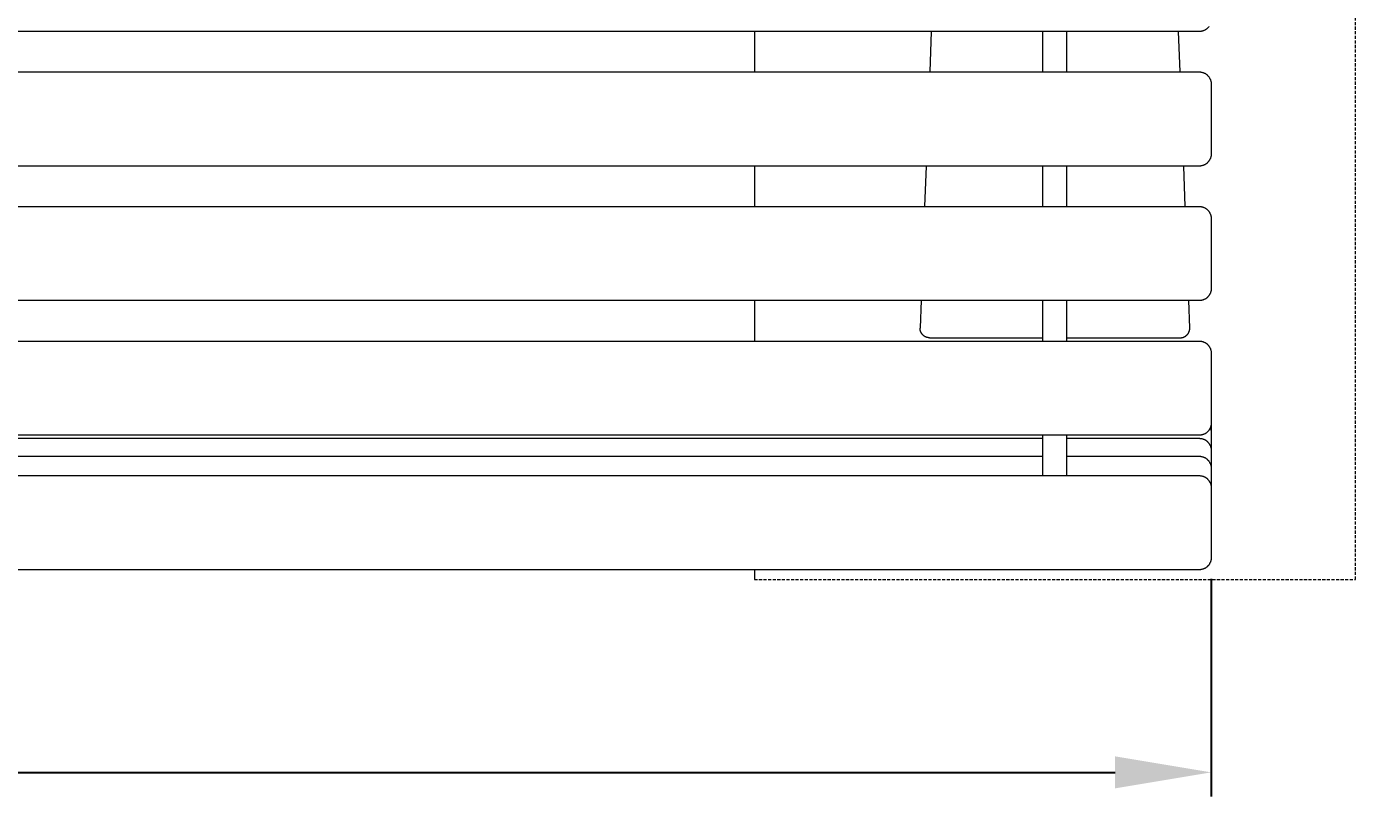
# Model space of a CAD drawing. Header units: millimetres. Extents: x -273 to 4197, y -77 to 2867.
# Drawn here: x 1252 to 1804, y 1053 to 1373 of the extents above; entities that cross this region are included whole.
import ezdxf

# ---------------------------------------------------------------- set-up
doc = ezdxf.new("R2010")
doc.units = ezdxf.units.MM
doc.linetypes.add('HIDDEN', pattern=[1.905, 1.27, -0.635])
for name, color, linetype, lineweight in [('ZANO_R', 7, 'Continuous', 0), ('ZANO_R_przerywana', 7, 'HIDDEN', 0), ('ZANO_W', 1, 'Continuous', 0)]:
    doc.layers.add(name, color=color, linetype=linetype, lineweight=lineweight)
doc.styles.add('Arial', font='arial.ttf')
doc.styles.get("Standard").update_dxf_attribs({"font": 'ARIALUNI.TTF'})
doc.dimstyles.new('pl i ang', dxfattribs={"dimtxt": 50, "dimasz": 50, "dimexe": 1.25, "dimexo": 0.625, "dimgap": 10, "dimtad": 1, "dimtoh": 1, "dimtxsty": 'Standard', "dimcen": 2.5, "dimclrd": 1, "dimclre": 1, "dimclrt": 1, "dimadec": 0, "dimazin": 0, "dimtfac": 1, "dimtmove": 0, "dimatfit": 3, "dimfxl": 1, "dimarcsym": 1})

# ---------------------------------------------------------------- blocks, each defined once
blk = doc.blocks.new('*D388')
at = {"layer": 'ZANO_W', "color": 1, "lineweight": -2}
for p, q in [((-55.69, 1143.71), (-55.69, 1053.3)), ((1744.31, 1143.71), (1744.31, 1053.3)), ((-15.69, 1063.3), (1704.31, 1063.3))]:
    blk.add_line(p, q, dxfattribs=at)
at = {"layer": 'ZANO_W', "color": 1}
for points in [[(-15.69, 1069.97), (-15.69, 1056.64), (-55.69, 1063.3)], [(1704.31, 1056.64), (1704.31, 1069.97), (1744.31, 1063.3)]]:
    blk.add_solid(points, dxfattribs=at)
at = {"layer": 'ZANO_W', "color": 1, "insert": (844.31, 1093.73), "char_height": 40, "attachment_point": 5, "style": 'Arial'}
blk.add_mtext('1800', dxfattribs=at)

msp = doc.modelspace()

# ---------------------------------------------------------------- linework, layer by layer
at = {"layer": 'ZANO_R'}
for p, q in [((1739.31, 1371.33), (-50.69, 1371.33)), ((1554.31, 1371.33), (1554.31, 1354.54)), ((1627.85, 1371.33), (1627.22, 1354.54)), ((1674.31, 1354.54), (1674.31, 1371.33)), ((1684.31, 1354.54), (1684.31, 1371.33)), ((1731.4, 1354.54), (1730.77, 1371.33)), ((1739.48, 1371.33), (1739.31, 1371.33)), ((1739.65, 1371.34), (1739.48, 1371.33)), ((1739.82, 1371.36), (1739.65, 1371.34)), ((1739.99, 1371.38), (1739.82, 1371.36)), ((1740.16, 1371.4), (1739.99, 1371.38)), ((1740.33, 1371.43), (1740.16, 1371.4)), ((1740.49, 1371.47), (1740.33, 1371.43)), ((1740.66, 1371.52), (1740.49, 1371.47)), ((1740.82, 1371.56), (1740.66, 1371.52)), ((1740.98, 1371.62), (1740.82, 1371.56)), ((1741.14, 1371.68), (1740.98, 1371.62)), ((1741.3, 1371.74), (1741.14, 1371.68)), ((1741.46, 1371.81), (1741.3, 1371.74)), ((1741.61, 1371.89), (1741.46, 1371.81)), ((1741.76, 1371.97), (1741.61, 1371.89)), ((1741.91, 1372.06), (1741.76, 1371.97)), ((1742.05, 1372.15), (1741.91, 1372.06)), ((1742.19, 1372.25), (1742.05, 1372.15)), ((1742.33, 1372.35), (1742.19, 1372.25)), ((1742.46, 1372.45), (1742.33, 1372.35)), ((1742.6, 1372.56), (1742.46, 1372.45)), ((1742.72, 1372.68), (1742.6, 1372.56)), ((1742.84, 1372.79), (1742.72, 1372.68)), ((1742.96, 1372.92), (1742.84, 1372.79)), ((1743.08, 1373.04), (1742.96, 1372.92)), ((1743.19, 1373.17), (1743.08, 1373.04)), ((1743.29, 1373.31), (1743.19, 1373.17)), ((1743.39, 1373.45), (1743.29, 1373.31)), ((-50.69, 1354.54), (1739.31, 1354.54)), ((1739.31, 1354.54), (1739.48, 1354.53)), ((1739.48, 1354.53), (1739.65, 1354.53)), ((1739.65, 1354.53), (1739.82, 1354.51)), ((1739.82, 1354.51), (1739.99, 1354.49)), ((1739.99, 1354.49), (1740.16, 1354.46)), ((1740.16, 1354.46), (1740.33, 1354.43)), ((1740.33, 1354.43), (1740.49, 1354.4)), ((1740.49, 1354.4), (1740.66, 1354.35)), ((1740.66, 1354.35), (1740.82, 1354.3)), ((1740.82, 1354.3), (1740.98, 1354.25)), ((1740.98, 1354.25), (1741.14, 1354.19)), ((1741.14, 1354.19), (1741.3, 1354.12)), ((1741.3, 1354.12), (1741.46, 1354.05)), ((1741.46, 1354.05), (1741.61, 1353.98)), ((1741.61, 1353.98), (1741.76, 1353.9)), ((1741.76, 1353.9), (1741.91, 1353.81)), ((1741.91, 1353.81), (1742.05, 1353.72)), ((1742.05, 1353.72), (1742.19, 1353.62)), ((1742.19, 1353.62), (1742.33, 1353.52)), ((1742.33, 1353.52), (1742.46, 1353.42)), ((1742.46, 1353.42), (1742.6, 1353.31)), ((1742.6, 1353.31), (1742.72, 1353.19)), ((1742.72, 1353.19), (1742.84, 1353.07)), ((1742.84, 1353.07), (1742.96, 1352.95)), ((1742.96, 1352.95), (1743.08, 1352.82)), ((1743.08, 1352.82), (1743.19, 1352.69)), ((1743.19, 1352.69), (1743.29, 1352.56)), ((1743.29, 1352.56), (1743.39, 1352.42)), ((1743.39, 1352.42), (1743.49, 1352.28)), ((1743.49, 1352.28), (1743.58, 1352.14)), ((1743.58, 1352.14), (1743.67, 1351.99)), ((1743.67, 1351.99), (1743.75, 1351.84)), ((1743.75, 1351.84), (1743.82, 1351.68)), ((1743.82, 1351.68), (1743.9, 1351.53)), ((1743.9, 1351.53), (1743.96, 1351.37)), ((1743.96, 1351.37), (1744.02, 1351.21)), ((1744.02, 1351.21), (1744.08, 1351.05)), ((1744.08, 1351.05), (1744.12, 1350.89)), ((1744.12, 1350.89), (1744.17, 1350.72)), ((1744.17, 1350.72), (1744.2, 1350.55)), ((1744.2, 1350.55), (1744.24, 1350.39)), ((1744.24, 1350.39), (1744.26, 1350.22)), ((1744.26, 1350.22), (1744.28, 1350.05)), ((1744.28, 1350.05), (1744.3, 1349.88)), ((1744.3, 1349.88), (1744.31, 1349.71)), ((1744.31, 1349.71), (1744.31, 1349.54)), ((1744.31, 1349.54), (1744.31, 1321.56)), ((1744.31, 1321.56), (1744.31, 1320.38)), ((1740.49, 1315.52), (1740.33, 1315.48)), ((1740.66, 1315.57), (1740.49, 1315.52)), ((1740.82, 1315.61), (1740.66, 1315.57)), ((1740.98, 1315.67), (1740.82, 1315.61)), ((1741.14, 1315.73), (1740.98, 1315.67)), ((1741.3, 1315.79), (1741.14, 1315.73)), ((1741.46, 1315.86), (1741.3, 1315.79)), ((1741.61, 1315.94), (1741.46, 1315.86)), ((1741.76, 1316.02), (1741.61, 1315.94)), ((1741.91, 1316.11), (1741.76, 1316.02)), ((1742.05, 1316.2), (1741.91, 1316.11)), ((1742.19, 1316.3), (1742.05, 1316.2)), ((1742.33, 1316.4), (1742.19, 1316.3)), ((1742.46, 1316.5), (1742.33, 1316.4)), ((1742.6, 1316.61), (1742.46, 1316.5)), ((1742.72, 1316.73), (1742.6, 1316.61)), ((1742.84, 1316.84), (1742.72, 1316.73)), ((1742.96, 1316.97), (1742.84, 1316.84)), ((1743.08, 1317.09), (1742.96, 1316.97)), ((1743.19, 1317.22), (1743.08, 1317.09)), ((1743.29, 1317.36), (1743.19, 1317.22)), ((1743.39, 1317.5), (1743.29, 1317.36)), ((1743.49, 1317.64), (1743.39, 1317.5)), ((1743.58, 1317.78), (1743.49, 1317.64)), ((1743.67, 1317.93), (1743.58, 1317.78)), ((1743.75, 1318.08), (1743.67, 1317.93)), ((1743.82, 1318.23), (1743.75, 1318.08)), ((1743.9, 1318.39), (1743.82, 1318.23)), ((1743.96, 1318.55), (1743.9, 1318.39)), ((1744.02, 1318.71), (1743.96, 1318.55)), ((1744.08, 1318.87), (1744.02, 1318.71)), ((1744.12, 1319.03), (1744.08, 1318.87)), ((1744.17, 1319.2), (1744.12, 1319.03)), ((1744.2, 1319.36), (1744.17, 1319.2)), ((1744.24, 1319.53), (1744.2, 1319.36)), ((1744.26, 1319.7), (1744.24, 1319.53)), ((1744.28, 1319.87), (1744.26, 1319.7)), ((1744.3, 1320.04), (1744.28, 1319.87)), ((1744.31, 1320.21), (1744.3, 1320.04)), ((1744.31, 1320.38), (1744.31, 1320.21)), ((1739.31, 1315.38), (-50.69, 1315.38)), ((1554.31, 1315.38), (1554.31, 1298.59)), ((1625.74, 1315.38), (1625.11, 1298.59)), ((1674.31, 1298.59), (1674.31, 1315.38)), ((1684.31, 1298.59), (1684.31, 1315.38)), ((1733.51, 1298.59), (1732.87, 1315.38)), ((1739.48, 1315.38), (1739.31, 1315.38)), ((1739.65, 1315.39), (1739.48, 1315.38)), ((1739.82, 1315.41), (1739.65, 1315.39)), ((1739.99, 1315.43), (1739.82, 1315.41)), ((1740.16, 1315.45), (1739.99, 1315.43)), ((1740.33, 1315.48), (1740.16, 1315.45)), ((-50.69, 1298.59), (1739.31, 1298.59)), ((1739.31, 1298.59), (1739.48, 1298.58)), ((1739.48, 1298.58), (1739.65, 1298.58)), ((1739.65, 1298.58), (1739.82, 1298.56)), ((1739.82, 1298.56), (1739.99, 1298.54)), ((1739.99, 1298.54), (1740.16, 1298.51)), ((1740.16, 1298.51), (1740.33, 1298.48)), ((1740.33, 1298.48), (1740.49, 1298.45)), ((1740.49, 1298.45), (1740.66, 1298.4)), ((1740.66, 1298.4), (1740.82, 1298.35)), ((1740.82, 1298.35), (1740.98, 1298.3)), ((1740.98, 1298.3), (1741.14, 1298.24)), ((1741.14, 1298.24), (1741.3, 1298.17)), ((1741.3, 1298.17), (1741.46, 1298.1)), ((1741.46, 1298.1), (1741.61, 1298.03)), ((1741.61, 1298.03), (1741.76, 1297.95)), ((1741.76, 1297.95), (1741.91, 1297.86)), ((1741.91, 1297.86), (1742.05, 1297.77)), ((1742.05, 1297.77), (1742.19, 1297.67)), ((1742.19, 1297.67), (1742.33, 1297.57)), ((1742.33, 1297.57), (1742.46, 1297.47)), ((1742.46, 1297.47), (1742.6, 1297.36)), ((1742.6, 1297.36), (1742.72, 1297.24)), ((1742.72, 1297.24), (1742.84, 1297.12)), ((1742.84, 1297.12), (1742.96, 1297)), ((1742.96, 1297), (1743.08, 1296.87)), ((1743.08, 1296.87), (1743.19, 1296.74)), ((1743.19, 1296.74), (1743.29, 1296.61)), ((1743.29, 1296.61), (1743.39, 1296.47)), ((1743.39, 1296.47), (1743.49, 1296.33)), ((1743.49, 1296.33), (1743.58, 1296.19)), ((1743.58, 1296.19), (1743.67, 1296.04)), ((1743.67, 1296.04), (1743.75, 1295.89)), ((1743.75, 1295.89), (1743.82, 1295.73)), ((1743.82, 1295.73), (1743.9, 1295.58)), ((1743.9, 1295.58), (1743.96, 1295.42)), ((1743.96, 1295.42), (1744.02, 1295.26)), ((1744.02, 1295.26), (1744.08, 1295.1)), ((1744.08, 1295.1), (1744.12, 1294.94)), ((1744.12, 1294.94), (1744.17, 1294.77)), ((1744.17, 1294.77), (1744.2, 1294.6)), ((1744.2, 1294.6), (1744.24, 1294.44)), ((1744.24, 1294.44), (1744.26, 1294.27)), ((1744.26, 1294.27), (1744.28, 1294.1)), ((1744.28, 1294.1), (1744.3, 1293.93)), ((1744.3, 1293.93), (1744.31, 1293.76)), ((1744.31, 1293.76), (1744.31, 1293.59)), ((1744.31, 1293.59), (1744.31, 1265.61)), ((1742.05, 1260.25), (1741.91, 1260.16)), ((1742.19, 1260.35), (1742.05, 1260.25)), ((1742.33, 1260.45), (1742.19, 1260.35)), ((1742.46, 1260.55), (1742.33, 1260.45)), ((1742.6, 1260.66), (1742.46, 1260.55)), ((1742.72, 1260.78), (1742.6, 1260.66)), ((1742.84, 1260.89), (1742.72, 1260.78)), ((1742.96, 1261.02), (1742.84, 1260.89)), ((1743.08, 1261.14), (1742.96, 1261.02)), ((1743.19, 1261.27), (1743.08, 1261.14)), ((1743.29, 1261.41), (1743.19, 1261.27)), ((1743.39, 1261.55), (1743.29, 1261.41)), ((1743.49, 1261.69), (1743.39, 1261.55)), ((1743.58, 1261.83), (1743.49, 1261.69)), ((1743.67, 1261.98), (1743.58, 1261.83)), ((1743.75, 1262.13), (1743.67, 1261.98)), ((1743.82, 1262.28), (1743.75, 1262.13)), ((1743.9, 1262.44), (1743.82, 1262.28)), ((1743.96, 1262.6), (1743.9, 1262.44)), ((1744.02, 1262.76), (1743.96, 1262.6)), ((1744.08, 1262.92), (1744.02, 1262.76)), ((1744.12, 1263.08), (1744.08, 1262.92)), ((1744.17, 1263.25), (1744.12, 1263.08)), ((1744.2, 1263.41), (1744.17, 1263.25)), ((1744.24, 1263.58), (1744.2, 1263.41)), ((1744.26, 1263.75), (1744.24, 1263.58)), ((1744.28, 1263.92), (1744.26, 1263.75)), ((1744.3, 1264.09), (1744.28, 1263.92)), ((1744.31, 1264.26), (1744.3, 1264.09)), ((1744.31, 1265.61), (1744.31, 1264.43)), ((1744.31, 1264.43), (1744.31, 1264.26)), ((1739.31, 1259.43), (-50.69, 1259.43)), ((1554.31, 1259.43), (1554.31, 1242.64)), ((1623.64, 1259.43), (1623.22, 1248.14)), ((1674.31, 1242.64), (1674.31, 1259.43)), ((1684.31, 1242.64), (1684.31, 1259.43)), ((1735.4, 1248.14), (1734.98, 1259.43)), ((1739.48, 1259.43), (1739.31, 1259.43)), ((1739.65, 1259.44), (1739.48, 1259.43)), ((1739.82, 1259.46), (1739.65, 1259.44)), ((1739.99, 1259.48), (1739.82, 1259.46)), ((1740.16, 1259.5), (1739.99, 1259.48)), ((1740.33, 1259.53), (1740.16, 1259.5)), ((1740.49, 1259.57), (1740.33, 1259.53)), ((1740.66, 1259.62), (1740.49, 1259.57)), ((1740.82, 1259.66), (1740.66, 1259.62)), ((1740.98, 1259.72), (1740.82, 1259.66)), ((1741.14, 1259.78), (1740.98, 1259.72)), ((1741.3, 1259.84), (1741.14, 1259.78)), ((1741.46, 1259.91), (1741.3, 1259.84)), ((1741.61, 1259.99), (1741.46, 1259.91)), ((1741.76, 1260.07), (1741.61, 1259.99)), ((1741.91, 1260.16), (1741.76, 1260.07)), ((1623.22, 1248.14), (1623.21, 1248.06)), ((1623.21, 1248.06), (1623.21, 1247.99)), ((1623.21, 1247.85), (1623.21, 1247.99)), ((1623.22, 1247.71), (1623.21, 1247.85)), ((1623.23, 1247.58), (1623.22, 1247.71)), ((1623.25, 1247.44), (1623.23, 1247.58)), ((1623.27, 1247.31), (1623.25, 1247.44)), ((1623.3, 1247.17), (1623.27, 1247.31)), ((1623.33, 1247.04), (1623.3, 1247.17)), ((1623.36, 1246.91), (1623.33, 1247.04)), ((1623.4, 1246.78), (1623.36, 1246.91)), ((1623.44, 1246.65), (1623.4, 1246.78)), ((1623.49, 1246.52), (1623.44, 1246.65)), ((1623.54, 1246.39), (1623.49, 1246.52)), ((1623.6, 1246.27), (1623.54, 1246.39)), ((1623.66, 1246.15), (1623.6, 1246.27)), ((1623.73, 1246.03), (1623.66, 1246.15)), ((1623.79, 1245.91), (1623.73, 1246.03)), ((1623.87, 1245.79), (1623.79, 1245.91)), ((1623.94, 1245.68), (1623.87, 1245.79)), ((1624.03, 1245.57), (1623.94, 1245.68)), ((1624.11, 1245.46), (1624.03, 1245.57)), ((1624.2, 1245.36), (1624.11, 1245.46)), ((1624.29, 1245.26), (1624.2, 1245.36)), ((1624.38, 1245.16), (1624.29, 1245.26)), ((1624.48, 1245.06), (1624.38, 1245.16)), ((1624.58, 1244.97), (1624.48, 1245.06)), ((1624.69, 1244.88), (1624.58, 1244.97)), ((1624.8, 1244.8), (1624.69, 1244.88)), ((1624.91, 1244.72), (1624.8, 1244.8)), ((1625.02, 1244.64), (1624.91, 1244.72)), ((1625.13, 1244.57), (1625.02, 1244.64)), ((1625.25, 1244.5), (1625.13, 1244.57)), ((1625.37, 1244.44), (1625.25, 1244.5)), ((1625.49, 1244.37), (1625.37, 1244.44)), ((1625.62, 1244.32), (1625.49, 1244.37)), ((1625.75, 1244.27), (1625.62, 1244.32)), ((1625.87, 1244.22), (1625.75, 1244.27)), ((1626, 1244.17), (1625.87, 1244.22)), ((1626.13, 1244.14), (1626, 1244.17)), ((1626.27, 1244.1), (1626.13, 1244.14)), ((1626.4, 1244.07), (1626.27, 1244.1)), ((1626.53, 1244.04), (1626.4, 1244.07)), ((1626.67, 1244.02), (1626.53, 1244.04)), ((1626.8, 1244.01), (1626.67, 1244.02)), ((1626.94, 1244), (1626.8, 1244.01)), ((1627.08, 1243.99), (1626.94, 1244)), ((1627.21, 1243.99), (1627.08, 1243.99)), ((1627.21, 1243.99), (1674.31, 1243.99)), ((1684.31, 1243.99), (1731.41, 1243.99)), ((1731.41, 1243.99), (1731.54, 1243.99)), ((1731.54, 1243.99), (1731.68, 1244)), ((1731.68, 1244), (1731.82, 1244.01)), ((1731.82, 1244.01), (1731.95, 1244.02)), ((1731.95, 1244.02), (1732.09, 1244.05)), ((1732.09, 1244.05), (1732.22, 1244.07)), ((1732.22, 1244.07), (1732.36, 1244.1)), ((1732.36, 1244.1), (1732.49, 1244.14)), ((1732.49, 1244.14), (1732.62, 1244.17)), ((1732.62, 1244.17), (1732.75, 1244.22)), ((1732.75, 1244.22), (1732.88, 1244.27)), ((1732.88, 1244.27), (1733, 1244.32)), ((1733, 1244.32), (1733.13, 1244.38)), ((1733.13, 1244.38), (1733.25, 1244.44)), ((1733.25, 1244.44), (1733.37, 1244.5)), ((1733.37, 1244.5), (1733.49, 1244.57)), ((1733.49, 1244.57), (1733.6, 1244.64)), ((1733.6, 1244.64), (1733.72, 1244.72)), ((1733.72, 1244.72), (1733.83, 1244.8)), ((1733.83, 1244.8), (1733.93, 1244.89)), ((1733.93, 1244.89), (1734.04, 1244.98)), ((1734.04, 1244.98), (1734.14, 1245.07)), ((1734.14, 1245.07), (1734.24, 1245.16)), ((1734.24, 1245.16), (1734.33, 1245.26)), ((1734.33, 1245.26), (1734.43, 1245.36)), ((1734.43, 1245.36), (1734.51, 1245.47)), ((1734.51, 1245.47), (1734.6, 1245.58)), ((1734.6, 1245.58), (1734.68, 1245.69)), ((1734.68, 1245.69), (1734.76, 1245.8)), ((1734.76, 1245.8), (1734.83, 1245.92)), ((1734.83, 1245.92), (1734.9, 1246.03)), ((1734.9, 1246.03), (1734.96, 1246.15)), ((1734.96, 1246.15), (1735.02, 1246.28)), ((1735.02, 1246.28), (1735.08, 1246.4)), ((1735.08, 1246.4), (1735.13, 1246.53)), ((1735.13, 1246.53), (1735.18, 1246.66)), ((1735.18, 1246.66), (1735.22, 1246.79)), ((1735.22, 1246.79), (1735.26, 1246.92)), ((1735.26, 1246.92), (1735.3, 1247.05)), ((1735.3, 1247.05), (1735.32, 1247.18)), ((1735.32, 1247.18), (1735.35, 1247.32)), ((1735.35, 1247.32), (1735.37, 1247.45)), ((1735.37, 1247.45), (1735.39, 1247.59)), ((1735.39, 1247.59), (1735.4, 1247.73)), ((1735.41, 1248), (1735.4, 1248.14)), ((1735.4, 1247.86), (1735.41, 1248)), ((1735.4, 1247.73), (1735.4, 1247.86)), ((-50.69, 1242.64), (1739.31, 1242.64)), ((1739.31, 1242.64), (1739.48, 1242.63)), ((1739.48, 1242.63), (1739.65, 1242.63)), ((1739.65, 1242.63), (1739.82, 1242.61)), ((1739.82, 1242.61), (1739.99, 1242.59)), ((1739.99, 1242.59), (1740.16, 1242.56)), ((1740.16, 1242.56), (1740.33, 1242.53)), ((1740.33, 1242.53), (1740.49, 1242.5)), ((1740.49, 1242.5), (1740.66, 1242.45)), ((1740.66, 1242.45), (1740.82, 1242.4)), ((1740.82, 1242.4), (1740.98, 1242.35)), ((1740.98, 1242.35), (1741.14, 1242.29)), ((1741.14, 1242.29), (1741.3, 1242.22)), ((1741.3, 1242.22), (1741.46, 1242.15)), ((1741.46, 1242.15), (1741.61, 1242.08)), ((1741.61, 1242.08), (1741.76, 1242)), ((1741.76, 1242), (1741.91, 1241.91)), ((1741.91, 1241.91), (1742.05, 1241.82)), ((1742.05, 1241.82), (1742.19, 1241.72)), ((1742.19, 1241.72), (1742.33, 1241.62)), ((1742.33, 1241.62), (1742.46, 1241.52)), ((1742.46, 1241.52), (1742.6, 1241.41)), ((1742.6, 1241.41), (1742.72, 1241.29)), ((1742.72, 1241.29), (1742.84, 1241.17)), ((1742.84, 1241.17), (1742.96, 1241.05)), ((1742.96, 1241.05), (1743.08, 1240.92)), ((1743.08, 1240.92), (1743.19, 1240.79)), ((1743.19, 1240.79), (1743.29, 1240.66)), ((1743.29, 1240.66), (1743.39, 1240.52)), ((1743.39, 1240.52), (1743.49, 1240.38)), ((1743.49, 1240.38), (1743.58, 1240.24)), ((1743.58, 1240.24), (1743.67, 1240.09)), ((1743.67, 1240.09), (1743.75, 1239.94)), ((1743.75, 1239.94), (1743.82, 1239.78)), ((1743.82, 1239.78), (1743.9, 1239.63)), ((1743.9, 1239.63), (1743.96, 1239.47)), ((1743.96, 1239.47), (1744.02, 1239.31)), ((1744.02, 1239.31), (1744.08, 1239.15)), ((1744.08, 1239.15), (1744.12, 1238.99)), ((1744.12, 1238.99), (1744.17, 1238.82)), ((1744.17, 1238.82), (1744.2, 1238.65)), ((1744.2, 1238.65), (1744.24, 1238.49)), ((1744.24, 1238.49), (1744.26, 1238.32)), ((1744.26, 1238.32), (1744.28, 1238.15)), ((1744.28, 1238.15), (1744.3, 1237.98)), ((1744.3, 1237.98), (1744.31, 1237.81)), ((1744.31, 1237.81), (1744.31, 1237.64)), ((1744.31, 1237.64), (1744.31, 1209.66)), ((1742.96, 1205.07), (1742.84, 1204.94)), ((1743.08, 1205.19), (1742.96, 1205.07)), ((1743.19, 1205.32), (1743.08, 1205.19)), ((1743.29, 1205.46), (1743.19, 1205.32)), ((1743.39, 1205.6), (1743.29, 1205.46)), ((1743.49, 1205.74), (1743.39, 1205.6)), ((1743.58, 1205.88), (1743.49, 1205.74)), ((1743.67, 1206.03), (1743.58, 1205.88)), ((1743.75, 1206.18), (1743.67, 1206.03)), ((1743.82, 1206.33), (1743.75, 1206.18)), ((1743.9, 1206.49), (1743.82, 1206.33)), ((1743.96, 1206.65), (1743.9, 1206.49)), ((1743.93, 1206.56), (1743.99, 1206.41)), ((1744.02, 1206.81), (1743.96, 1206.65)), ((1743.99, 1206.41), (1744.04, 1206.25)), ((1744.08, 1206.97), (1744.02, 1206.81)), ((1744.04, 1206.25), (1744.09, 1206.1)), ((1744.12, 1207.13), (1744.08, 1206.97)), ((1744.09, 1206.1), (1744.14, 1205.94)), ((1744.17, 1207.3), (1744.12, 1207.13)), ((1744.14, 1205.94), (1744.18, 1205.78)), ((1744.2, 1207.46), (1744.17, 1207.3)), ((1744.18, 1205.78), (1744.21, 1205.62)), ((1744.24, 1207.63), (1744.2, 1207.46)), ((1744.21, 1205.62), (1744.24, 1205.46)), ((1744.26, 1207.8), (1744.24, 1207.63)), ((1744.24, 1205.46), (1744.27, 1205.29)), ((1744.28, 1207.97), (1744.26, 1207.8)), ((1744.27, 1205.29), (1744.29, 1205.13)), ((1744.3, 1208.14), (1744.28, 1207.97)), ((1744.29, 1205.13), (1744.3, 1204.97)), ((1744.31, 1208.31), (1744.3, 1208.14)), ((1744.3, 1204.97), (1744.31, 1204.8)), ((1744.31, 1209.66), (1744.31, 1208.48)), ((1744.31, 1208.48), (1744.31, 1208.31)), ((1744.31, 1208.36), (1744.31, 1204.76)), ((1739.31, 1203.48), (-50.69, 1203.48)), ((849.31, 1202.19), (1674.31, 1202.19)), ((1674.31, 1186.69), (1674.31, 1203.48)), ((1684.31, 1186.69), (1684.31, 1203.48)), ((1684.31, 1202.19), (1739.31, 1202.19)), ((1739.48, 1203.48), (1739.31, 1203.48)), ((1739.31, 1202.19), (1739.48, 1202.19)), ((1739.65, 1203.49), (1739.48, 1203.48)), ((1739.48, 1202.19), (1739.65, 1202.18)), ((1739.82, 1203.51), (1739.65, 1203.49)), ((1739.65, 1202.18), (1739.82, 1202.17)), ((1739.99, 1203.53), (1739.82, 1203.51)), ((1739.82, 1202.17), (1739.99, 1202.15)), ((1740.16, 1203.55), (1739.99, 1203.53)), ((1739.99, 1202.15), (1740.16, 1202.12)), ((1740.33, 1203.58), (1740.16, 1203.55)), ((1740.16, 1202.12), (1740.33, 1202.09)), ((1740.49, 1203.62), (1740.33, 1203.58)), ((1740.33, 1202.09), (1740.49, 1202.05)), ((1740.66, 1203.67), (1740.49, 1203.62)), ((1740.49, 1202.05), (1740.66, 1202.01)), ((1740.82, 1203.71), (1740.66, 1203.67)), ((1740.66, 1202.01), (1740.82, 1201.96)), ((1740.98, 1203.77), (1740.82, 1203.71)), ((1740.82, 1201.96), (1740.98, 1201.9)), ((1741.14, 1203.83), (1740.98, 1203.77)), ((1740.98, 1201.9), (1741.14, 1201.84)), ((1741.3, 1203.89), (1741.14, 1203.83)), ((1741.14, 1201.84), (1741.3, 1201.78)), ((1741.46, 1203.96), (1741.3, 1203.89)), ((1741.3, 1201.78), (1741.46, 1201.71)), ((1741.61, 1204.04), (1741.46, 1203.96)), ((1741.46, 1201.71), (1741.61, 1201.63)), ((1741.76, 1204.12), (1741.61, 1204.04)), ((1741.61, 1201.63), (1741.76, 1201.55)), ((1741.91, 1204.21), (1741.76, 1204.12)), ((1741.76, 1201.55), (1741.91, 1201.47)), ((1742.05, 1204.3), (1741.91, 1204.21)), ((1741.91, 1201.47), (1742.05, 1201.37)), ((1742.19, 1204.4), (1742.05, 1204.3)), ((1742.05, 1201.37), (1742.19, 1201.28)), ((1742.33, 1204.5), (1742.19, 1204.4)), ((1742.19, 1201.28), (1742.33, 1201.18)), ((1742.46, 1204.6), (1742.33, 1204.5)), ((1742.33, 1201.18), (1742.46, 1201.07)), ((1742.6, 1204.71), (1742.46, 1204.6)), ((1742.46, 1201.07), (1742.6, 1200.96)), ((1742.72, 1204.83), (1742.6, 1204.71)), ((1742.6, 1200.96), (1742.72, 1200.85)), ((1742.84, 1204.94), (1742.72, 1204.83)), ((1742.72, 1200.85), (1742.84, 1200.73)), ((1742.84, 1200.73), (1742.96, 1200.61)), ((1742.96, 1200.61), (1743.08, 1200.48)), ((1743.08, 1200.48), (1743.19, 1200.35)), ((1743.19, 1200.35), (1743.29, 1200.21)), ((1743.29, 1200.21), (1743.39, 1200.08)), ((1743.39, 1200.08), (1743.49, 1199.94)), ((1743.49, 1199.94), (1743.58, 1199.79)), ((1743.58, 1199.79), (1743.67, 1199.64)), ((1743.67, 1199.64), (1743.75, 1199.49)), ((1743.75, 1199.49), (1743.82, 1199.34)), ((1744.31, 1204.8), (1744.31, 1204.64)), ((1744.31, 1204.64), (1744.31, 1200.92)), ((1744.31, 1200.92), (1744.31, 1197.31)), ((849.31, 1194.75), (1674.31, 1194.75)), ((1684.31, 1194.75), (1739.31, 1194.75)), ((1739.31, 1194.75), (1739.48, 1194.74)), ((1739.48, 1194.74), (1739.65, 1194.73)), ((1739.65, 1194.73), (1739.82, 1194.72)), ((1739.82, 1194.72), (1739.99, 1194.7)), ((1739.99, 1194.7), (1740.16, 1194.67)), ((1740.16, 1194.67), (1740.33, 1194.64)), ((1740.33, 1194.64), (1740.49, 1194.6)), ((1740.49, 1194.6), (1740.66, 1194.56)), ((1740.66, 1194.56), (1740.82, 1194.51)), ((1740.82, 1194.51), (1740.98, 1194.46)), ((1740.98, 1194.46), (1741.14, 1194.4)), ((1741.14, 1194.4), (1741.3, 1194.33)), ((1741.3, 1194.33), (1741.46, 1194.26)), ((1741.46, 1194.26), (1741.61, 1194.19)), ((1741.61, 1194.19), (1741.76, 1194.1)), ((1741.76, 1194.1), (1741.91, 1194.02)), ((1741.91, 1194.02), (1742.05, 1193.93)), ((1742.05, 1193.93), (1742.19, 1193.83)), ((1743.82, 1199.34), (1743.9, 1199.18)), ((1743.9, 1199.18), (1743.96, 1199.03)), ((1743.96, 1199.03), (1744.02, 1198.87)), ((1744.02, 1198.87), (1744.08, 1198.71)), ((1744.08, 1198.71), (1744.12, 1198.54)), ((1744.12, 1198.54), (1744.17, 1198.38)), ((1744.17, 1198.38), (1744.2, 1198.21)), ((1744.2, 1198.21), (1744.24, 1198.04)), ((1744.24, 1198.04), (1744.26, 1197.87)), ((1744.26, 1197.87), (1744.28, 1197.7)), ((1744.28, 1197.7), (1744.3, 1197.53)), ((1744.3, 1197.53), (1744.31, 1197.36)), ((1744.31, 1197.36), (1744.31, 1197.19)), ((1744.31, 1197.19), (1744.31, 1193.47)), ((1742.19, 1193.83), (1742.33, 1193.73)), ((1742.33, 1193.73), (1742.46, 1193.62)), ((1742.46, 1193.62), (1742.6, 1193.51)), ((1742.6, 1193.51), (1742.72, 1193.4)), ((1742.72, 1193.4), (1742.84, 1193.28)), ((1742.84, 1193.28), (1742.96, 1193.16)), ((1742.96, 1193.16), (1743.08, 1193.03)), ((1743.08, 1193.03), (1743.19, 1192.9)), ((1743.19, 1192.9), (1743.29, 1192.77)), ((1743.29, 1192.77), (1743.39, 1192.63)), ((1743.39, 1192.63), (1743.49, 1192.49)), ((1743.49, 1192.49), (1743.58, 1192.34)), ((1743.58, 1192.34), (1743.67, 1192.2)), ((1743.67, 1192.2), (1743.75, 1192.05)), ((1743.75, 1192.05), (1743.82, 1191.89)), ((1743.82, 1191.89), (1743.9, 1191.74)), ((1743.9, 1191.74), (1743.96, 1191.58)), ((1743.96, 1191.58), (1744.02, 1191.42)), ((1744.02, 1191.42), (1744.08, 1191.26)), ((1744.08, 1191.26), (1744.12, 1191.09)), ((1744.12, 1191.09), (1744.17, 1190.93)), ((1744.17, 1190.93), (1744.2, 1190.76)), ((1744.2, 1190.76), (1744.24, 1190.6)), ((1744.24, 1190.6), (1744.26, 1190.43)), ((1744.26, 1190.43), (1744.28, 1190.26)), ((1744.28, 1190.26), (1744.3, 1190.09)), ((1744.3, 1190.09), (1744.31, 1189.92)), ((1744.31, 1193.47), (1744.31, 1189.86)), ((1744.31, 1189.92), (1744.31, 1189.75)), ((1744.31, 1189.75), (1744.31, 1186.02)), ((-50.69, 1186.69), (1739.31, 1186.69)), ((1739.31, 1186.69), (1739.48, 1186.68)), ((1739.48, 1186.68), (1739.65, 1186.68)), ((1739.65, 1186.68), (1739.82, 1186.66)), ((1739.82, 1186.66), (1739.99, 1186.64)), ((1739.99, 1186.64), (1740.16, 1186.61)), ((1740.16, 1186.61), (1740.33, 1186.58)), ((1740.33, 1186.58), (1740.49, 1186.55)), ((1740.49, 1186.55), (1740.66, 1186.5)), ((1740.66, 1186.5), (1740.82, 1186.45)), ((1740.82, 1186.45), (1740.98, 1186.4)), ((1740.98, 1186.4), (1741.14, 1186.34)), ((1741.14, 1186.34), (1741.3, 1186.27)), ((1741.3, 1186.27), (1741.46, 1186.2)), ((1741.46, 1186.2), (1741.61, 1186.13)), ((1741.61, 1186.13), (1741.76, 1186.05)), ((1741.76, 1186.05), (1741.91, 1185.96)), ((1741.91, 1185.96), (1742.05, 1185.87)), ((1742.05, 1185.87), (1742.19, 1185.77)), ((1742.19, 1185.77), (1742.33, 1185.67)), ((1742.33, 1185.67), (1742.46, 1185.57)), ((1742.46, 1185.57), (1742.6, 1185.46)), ((1742.6, 1185.46), (1742.72, 1185.34)), ((1742.72, 1185.34), (1742.84, 1185.22)), ((1742.84, 1185.22), (1742.96, 1185.1)), ((1742.96, 1185.1), (1743.08, 1184.97)), ((1743.08, 1184.97), (1743.19, 1184.84)), ((1743.19, 1184.84), (1743.29, 1184.71)), ((1743.29, 1184.71), (1743.39, 1184.57)), ((1743.39, 1184.57), (1743.49, 1184.43)), ((1743.49, 1184.43), (1743.58, 1184.29)), ((1743.58, 1184.29), (1743.67, 1184.14)), ((1743.67, 1184.14), (1743.75, 1183.99)), ((1743.75, 1183.99), (1743.82, 1183.83)), ((1743.82, 1183.83), (1743.9, 1183.68)), ((1743.9, 1183.68), (1743.96, 1183.52)), ((1743.96, 1183.52), (1744.02, 1183.36)), ((1744.02, 1183.36), (1744.08, 1183.2)), ((1744.08, 1183.2), (1744.12, 1183.04)), ((1744.12, 1183.04), (1744.17, 1182.87)), ((1744.17, 1182.87), (1744.2, 1182.7)), ((1744.31, 1186.02), (1744.31, 1181.81)), ((1744.2, 1182.7), (1744.24, 1182.54)), ((1744.24, 1182.54), (1744.26, 1182.37)), ((1744.26, 1182.37), (1744.28, 1182.2)), ((1744.28, 1182.2), (1744.3, 1182.03)), ((1744.3, 1182.03), (1744.31, 1181.86)), ((1744.31, 1181.86), (1744.31, 1181.69)), ((1744.31, 1181.69), (1744.31, 1153.71)), ((1743.49, 1149.79), (1743.39, 1149.65)), ((1743.58, 1149.93), (1743.49, 1149.79)), ((1743.67, 1150.08), (1743.58, 1149.93)), ((1743.75, 1150.23), (1743.67, 1150.08)), ((1743.82, 1150.38), (1743.75, 1150.23)), ((1743.9, 1150.54), (1743.82, 1150.38)), ((1743.96, 1150.7), (1743.9, 1150.54)), ((1744.02, 1150.86), (1743.96, 1150.7)), ((1744.08, 1151.02), (1744.02, 1150.86)), ((1744.12, 1151.18), (1744.08, 1151.02)), ((1744.17, 1151.35), (1744.12, 1151.18)), ((1744.2, 1151.51), (1744.17, 1151.35)), ((1744.24, 1151.68), (1744.2, 1151.51)), ((1744.26, 1151.85), (1744.24, 1151.68)), ((1744.28, 1152.02), (1744.26, 1151.85)), ((1744.3, 1152.19), (1744.28, 1152.02)), ((1744.31, 1152.36), (1744.3, 1152.19)), ((1744.31, 1153.71), (1744.31, 1152.53)), ((1744.31, 1152.53), (1744.31, 1152.36)), ((1739.31, 1147.53), (-50.69, 1147.53)), ((1554.31, 1147.53), (1554.31, 1143.49)), ((1739.48, 1147.53), (1739.31, 1147.53)), ((1739.65, 1147.54), (1739.48, 1147.53)), ((1739.82, 1147.56), (1739.65, 1147.54)), ((1739.99, 1147.58), (1739.82, 1147.56)), ((1740.16, 1147.6), (1739.99, 1147.58)), ((1740.33, 1147.63), (1740.16, 1147.6)), ((1740.49, 1147.67), (1740.33, 1147.63)), ((1740.66, 1147.72), (1740.49, 1147.67)), ((1740.82, 1147.76), (1740.66, 1147.72)), ((1740.98, 1147.82), (1740.82, 1147.76)), ((1741.14, 1147.88), (1740.98, 1147.82)), ((1741.3, 1147.94), (1741.14, 1147.88)), ((1741.46, 1148.01), (1741.3, 1147.94)), ((1741.61, 1148.09), (1741.46, 1148.01)), ((1741.76, 1148.17), (1741.61, 1148.09)), ((1741.91, 1148.26), (1741.76, 1148.17)), ((1742.05, 1148.35), (1741.91, 1148.26)), ((1742.19, 1148.45), (1742.05, 1148.35)), ((1742.33, 1148.55), (1742.19, 1148.45)), ((1742.46, 1148.65), (1742.33, 1148.55)), ((1742.6, 1148.76), (1742.46, 1148.65)), ((1742.72, 1148.88), (1742.6, 1148.76)), ((1742.84, 1148.99), (1742.72, 1148.88)), ((1742.96, 1149.12), (1742.84, 1148.99)), ((1743.08, 1149.24), (1742.96, 1149.12)), ((1743.19, 1149.37), (1743.08, 1149.24)), ((1743.29, 1149.51), (1743.19, 1149.37)), ((1743.39, 1149.65), (1743.29, 1149.51))]:
    msp.add_line(p, q, dxfattribs=at)
at = {"layer": 'ZANO_R_przerywana'}
for p, q in [((1804.31, 1143.49), (1804.31, 1693.49)), ((1554.31, 1143.49), (1804.31, 1143.49))]:
    msp.add_line(p, q, dxfattribs=at)

# ---------------------------------------------------------------- dimensions: what is measured, and where the dimension line sits
at = {"layer": 'ZANO_W'}
dim = msp.add_linear_dim(base=(1744.31, 1063.3), p1=(-55.69, 1153.71), p2=(1744.31, 1153.71), dimstyle='pl i ang', override={"dimtxt": 40, "dimasz": 40, "dimexe": 10, "dimexo": 10, "dimtoh": 0, "dimdec": 0, "dimtxsty": 'Arial', "dimtdec": 0, "dimtmove": 1}, dxfattribs=at)
dim.commit()
dim.dimension.update_dxf_attribs({"geometry": '*D388', "text_midpoint": (844.31, 1093.73)})

doc.saveas('drawing.dxf')
